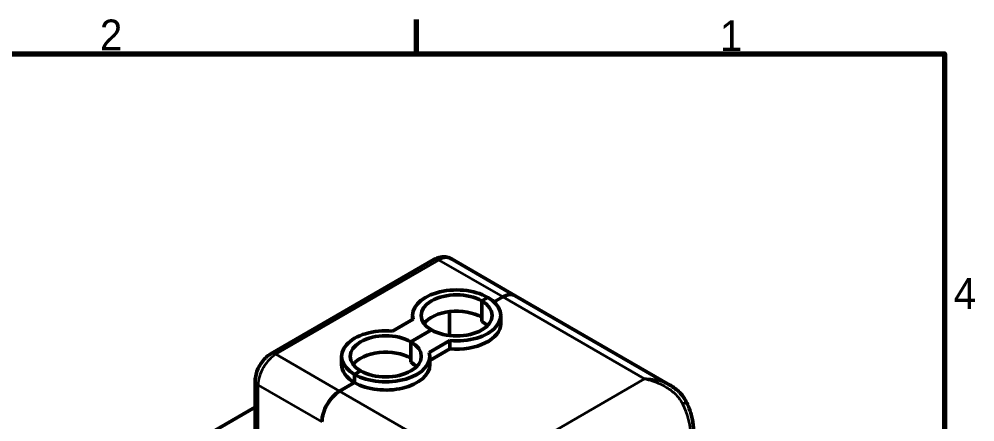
# Model space of a CAD drawing. Header units: millimetres. Extents: x -6 to 1189, y -81 to 254.
# Drawn here: x 261.6 to 357, y 208.8 to 249 of the extents above; entities that cross this region are included whole.
import ezdxf

# ---------------------------------------------------------------- set-up
doc = ezdxf.new("R2010")
doc.units = ezdxf.units.MM
doc.header["$LTSCALE"] = 0.833333
doc.layers.get('0').update_dxf_attribs({"lineweight": 25})
for name, color, linetype, lineweight in [('경계(ISO)', 7, 'Continuous', 70), ('외형선(ISO)', 7, 'Continuous', 50), ('좁은 외형선(ISO)', 7, 'Continuous', 35)]:
    doc.layers.add(name, color=color, linetype=linetype, lineweight=lineweight)
doc.styles.get("Standard").update_dxf_attribs({"font": ''})
doc.styles.get('Standard').set_extended_font_data('Gulim')

# ---------------------------------------------------------------- blocks, each defined once
blk = doc.blocks.new('경계 Default Border')
at = {"layer": '경계(ISO)'}
blk.add_line((350, 287), (350, 290.9), dxfattribs=at)
at = {"layer": '경계(ISO)', "flags": 128}
blk.add_lwpolyline([(10, 10), (10, 287), (410, 287), (410, 10), (10, 10)], dxfattribs=at)
at = {"layer": '경계(ISO)', "char_height": 3.5, "attachment_point": 7}
for s, insert in [('2', (314.01, 287.4)), ('1', (384.47, 287.31)), ('4', (411.03, 258.04))]:
    blk.add_mtext(s, dxfattribs=dict(at, insert=insert))

msp = doc.modelspace()

# ---------------------------------------------------------------- linework, layer by layer
at = {"layer": '외형선(ISO)', "color": 7}
for p, q in [((311.11696, 221.3856), (304.753, 225.05984)), ((303.003, 224.98554), (286.73954, 215.59583)), ((307.781, 220.87394), (308.38204, 221.22095)), ((308.38204, 221.22095), (307.781, 220.87394)), ((309.00772, 220.7657), (309.86696, 221.26178)), ((309.00772, 220.7657), (309.86696, 221.26178)), ((311.11696, 221.3856), (326.54784, 212.47658)), ((307.781, 220.87394), (307.781, 219.24095)), ((307.781, 218.8327), (307.781, 220.87394)), ((300.87077, 219.00721), (300.87077, 219.42466)), ((304.56366, 219.80019), (304.56366, 217.41614)), ((309.67077, 218.60817), (309.67077, 219.42466)), ((300.92231, 219.03697), (298.8712, 217.85276)), ((300.70993, 216.79146), (302.76054, 217.97538)), ((302.76054, 217.97538), (300.70993, 216.79146)), ((300.70993, 216.79146), (300.70993, 215.15847)), ((300.70993, 214.75022), (300.70993, 216.79146)), ((302.54816, 215.72987), (304.59926, 216.91408)), ((304.59926, 216.09758), (304.59926, 216.91408)), ((304.59926, 216.09758), (302.5997, 214.94313)), ((293.7997, 214.52568), (293.7997, 215.34218)), ((302.5997, 214.52568), (302.5997, 215.34218)), ((295.08843, 213.54589), (295.68947, 213.8929)), ((295.68947, 213.8929), (295.08843, 213.54589)), ((285.17888, 200.23699), (285.17888, 212.89269)), ((293.6035, 211.87207), (295.08843, 212.72939)), ((293.6035, 211.87207), (295.08843, 212.72939)), ((295.08843, 212.72939), (295.08843, 213.54589)), ((295.08843, 212.72939), (295.08843, 213.54589)), ((277.15968, 205.66054), (285.17888, 210.29043))]:
    msp.add_line(p, q, dxfattribs=at)
for centre, major_axis, start_param, end_param in [((305.27077, 219.42466), (-4.4, 0), 3.92699082, 6.43639822), ((305.27077, 219.42466), (-3.55, 0), 3.92699082, 7.06858347), ((305.27077, 219.42466), (4.4, 0), 4.55917607, 7.06858347), ((309.86696, 219.22054), (1.25, 2.16506), 0, 0.78539816), ((309.86696, 219.22054), (1.25, 2.16506), 0, 0.78539816), ((305.27077, 219.42466), (3.55, 0), 3.92699082, 7.06858347), ((305.27077, 217.79167), (-3.55, 0), 3.92699082, 5.87344623), ((305.27077, 218.60817), (4.4, 0), 4.55917607, 6.28318531), ((305.27077, 217.38342), (-3.55, 0), 3.66284035, 3.92699082), ((298.1997, 215.34218), (-4.4, 0), 4.55917607, 7.06858347), ((298.1997, 215.34218), (-3.55, 0), 3.92699082, 7.06858347), ((298.1997, 215.34218), (3.55, 0), 3.92699082, 7.06858347), ((298.1997, 213.70919), (-3.55, 0), 3.92699082, 5.87344623), ((298.1997, 215.34218), (4.4, 0), 3.92699082, 6.43639822), ((298.1997, 213.30094), (-3.55, 0), 3.66284035, 3.92699082), ((298.1997, 214.52568), (-4.4, 0), 0, 0.78539816), ((298.1997, 214.52568), (4.4, 0), 3.92699082, 6.28318531), ((293.6035, 209.83083), (1.25, 2.16506), 0.78539816, 2.35619449), ((293.6035, 209.83083), (-1.25, -2.16506), 3.92699082, 5.49778714)]:
    msp.add_ellipse(centre, major_axis=major_axis, ratio=0.57735027, start_param=start_param, end_param=end_param, dxfattribs=at)
for points, knots in [([(304.753, 225.05984), (304.63519, 225.12785), (304.50809, 225.17937), (304.25094, 225.24664), (304.12115, 225.2626), (303.8699, 225.26536), (303.74837, 225.25238), (303.51684, 225.20557), (303.40672, 225.17179), (303.19723, 225.08916), (303.09781, 225.04028), (303.003, 224.98554)], [0.785398163, 0.785398163, 0.785398163, 0.785398163, 0.942477796, 0.942477796, 1.099557429, 1.099557429, 1.256637061, 1.256637061, 1.413716694, 1.413716694, 1.570796327, 1.570796327, 1.570796327, 1.570796327]), ([(286.73954, 215.59583), (286.54993, 215.48636), (286.37846, 215.35368), (286.06568, 215.05575), (285.92452, 214.89022), (285.6739, 214.53527), (285.56454, 214.34585), (285.38245, 213.95133), (285.30968, 213.74631), (285.20805, 213.32648), (285.17888, 213.11163), (285.17888, 212.89269)], [1.57079633, 1.57079633, 1.57079633, 1.57079633, 1.88495559, 1.88495559, 2.19911486, 2.19911486, 2.51327412, 2.51327412, 2.82743339, 2.82743339, 3.14159265, 3.14159265, 3.14159265, 3.14159265]), ([(326.54784, 212.47658), (326.67295, 212.40435), (326.79667, 212.32619), (327.03929, 212.15674), (327.15821, 212.06544), (327.38895, 211.86794), (327.50066, 211.76197), (327.71592, 211.53057), (327.81905, 211.40544), (328.00985, 211.13571), (328.09751, 210.9911), (328.17385, 210.83693)], [0.215129981, 0.215129981, 0.215129981, 0.215129981, 0.250148319, 0.250148319, 0.285166656, 0.285166656, 0.320184994, 0.320184994, 0.355203332, 0.355203332, 0.39022167, 0.39022167, 0.39022167, 0.39022167]), ([(328.89818, 207.99371), (328.89818, 208.17969), (328.88733, 208.368), (328.84552, 208.74747), (328.81456, 208.93864), (328.73386, 209.32188), (328.68411, 209.51395), (328.56704, 209.89681), (328.49971, 210.08761), (328.34871, 210.46558), (328.26504, 210.65276), (328.17385, 210.83693)], [4.71238898, 4.71238898, 4.71238898, 4.71238898, 4.847415287, 4.847415287, 4.982441594, 4.982441594, 5.1174679, 5.1174679, 5.252494207, 5.252494207, 5.387520513, 5.387520513, 5.387520513, 5.387520513])]:
    msp.add_open_spline(points, degree=3, knots=knots, dxfattribs=at)
at = {"layer": '좁은 외형선(ISO)', "color": 7}
for p, q in [((287.23954, 215.5463), (303.503, 224.93601)), ((303.503, 224.93601), (309.86696, 221.26178)), ((309.86696, 221.26178), (324.0091, 213.09681)), ((293.6035, 211.87207), (287.23954, 215.5463)), ((324.0091, 213.09681), (307.74564, 203.7071)), ((285.47178, 212.48444), (291.83574, 208.81021)), ((285.47178, 199.82874), (285.47178, 212.48444)), ((307.74564, 203.7071), (293.6035, 211.87207))]:
    msp.add_line(p, q, dxfattribs=at)
for centre, major_axis, ratio, start_param, end_param in [((303.503, 224.11952), (-0.5, 0.86603), 0.57735027, 5.49778714, 6.28318531), ((303.503, 222.89477), (1.25, 2.16506), 0.57735027, 0, 0.78539816), ((287.23954, 213.50506), (1.25, 2.16506), 0.57735027, 0.78539816, 2.35619449), ((287.23954, 214.72981), (-0.5, 0.86603), 0.57735027, 5.49778714, 6.28318531), ((286.17888, 212.89269), (-1, 0), 0.57735027, 0, 0.78539816), ((327.2777, 210.39319), (0.89616, 0.44374), 0.08984999, 5.33074326, 6.28318531), ((325.06976, 209.6267), (2.5, -4.33013), 0.57735027, 0.78539816, 1.4605297)]:
    msp.add_ellipse(centre, major_axis=major_axis, ratio=ratio, start_param=start_param, end_param=end_param, dxfattribs=at)
for points, knots in [([(326.54825, 212.47647), (326.27701, 212.63331), (325.98991, 212.75598), (325.15164, 213.02307), (324.57649, 213.10016), (324.0091, 213.09681)], [-0.215129981, -0.215129981, -0.215129981, -0.215129981, -0.1387862, -0.1387862, 0.000911172, 0.000911172, 0.000911172, 0.000911172]), ([(324.0091, 213.09681), (324.53205, 212.99344), (325.06203, 212.82834), (325.92324, 212.43211), (326.26805, 212.23497), (326.90118, 211.76886), (327.18736, 211.50664), (327.58565, 211.0106), (327.72135, 210.80359), (327.82968, 210.58481)], [-0.000911172, -0.000911172, -0.000911172, -0.000911172, 0.1387862, 0.1387862, 0.237266404, 0.237266404, 0.331392722, 0.331392722, 0.39022167, 0.39022167, 0.39022167, 0.39022167])]:
    msp.add_open_spline(points, degree=3, knots=knots, dxfattribs=at)

# ---------------------------------------------------------------- block references
at = {"color": 7, "xscale": 0.8778375, "yscale": 0.8778375, "zscale": 0.8778375}
msp.add_blockref('경계 Default Border', (-5.96486, -6.4385), dxfattribs=at)

doc.saveas('drawing.dxf')
